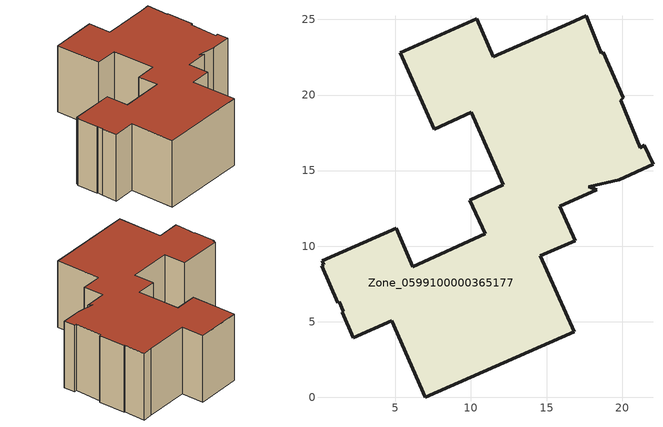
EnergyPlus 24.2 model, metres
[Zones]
Zone_0599100000365177
 floor ground (C_G): 1.29,6.31 1.19,6.26 0.11,8.7 0.27,8.77 0.17,9.02 5.04,11.18 6.15,8.65 10.94,10.81 9.92,13.04 12.15,14.06 10.04,18.85 7.57,17.74 5.31,22.79 10.37,25.03 11.49,22.52 16.53,24.74 17.62,25.25 18.63,22.78 18.75,22.83 20.09,19.81 19.91,19.67 21.2,16.51 21.48,16.68 22.05,15.4 19.8,14.4 17.79,13.92 18.32,13.74 15.87,12.66 16.89,10.37 14.59,9.37 16.85,4.34 6.98,0 4.75,5.05 2.23,3.94 1.48,5.62 1.55,5.7 z0
 wall outside (C_F): 14.59,9.37 16.89,10.37 15.87,12.66 18.32,13.74 17.79,13.92 19.8,14.4 22.05,15.4 21.48,16.68 21.2,16.51 19.91,19.67 20.09,19.81 18.75,22.83 18.63,22.78 17.62,25.25 16.53,24.74 11.49,22.52 10.37,25.03 5.31,22.79 7.57,17.74 10.04,18.85 12.15,14.06 9.92,13.04 10.94,10.81 6.15,8.65 5.04,11.18 0.17,9.02 0.27,8.77 0.11,8.7 1.19,6.26 1.29,6.31 1.55,5.7 1.48,5.62 2.23,3.94 4.75,5.05 6.98,0 16.85,4.34 14.59,9.37 z0:8.42
 roof outside (C_R): 1.19,6.26 1.29,6.31 1.55,5.7 1.48,5.62 2.23,3.94 4.75,5.05 6.98,0 16.85,4.34 14.59,9.37 16.89,10.37 15.87,12.66 18.32,13.74 17.79,13.92 19.8,14.4 22.05,15.4 21.48,16.68 21.2,16.51 19.91,19.67 20.09,19.81 18.75,22.83 18.63,22.78 17.62,25.25 16.53,24.74 11.49,22.52 10.37,25.03 5.31,22.79 7.57,17.74 10.04,18.85 12.15,14.06 9.92,13.04 10.94,10.81 6.15,8.65 5.04,11.18 0.17,9.02 0.27,8.77 0.11,8.7 z8.42
[BUILDING]
Pand.0599100000365177: North Axis=0; Terrain=City; Loads Convergence Tolerance Value=0.04; Temperature Convergence Tolerance Value=0.4; Solar Distribution=FullExterior; Maximum Number of Warmup Days=25; Minimum Number of Warmup Days=1
[Site:Location]
Rotterdam.The.Hague.AP_ZH_NLD Design_Conditions: Latitude=51.96; Longitude=4.45; Time Zone=1; Elevation=-4.5
[SITE:GROUNDTEMPERATURE:BUILDINGSURFACE]
18, 18, 18, 18, 18, 18, 18, 18, 18, 18, 18, 18
[MATERIAL] Thermal Absorptance=0.9; Solar Absorptance=0.7; Visible Absorptance=0.7
Name | Roughness | Thickness | Conductivity | Density | Specific Heat
G.D.1992-2005 | MediumSmooth | 0.15 | 0.06 | 540 | 1210
F.D.1992-2005 | Rough | 0.3 | 0.12 | 1920 | 840
R.D.1992-2005 | MediumRough | 0.2 | 0.08 | 1500 | 1000
[CONSTRUCTION]
C_G: G.D.1992-2005
C_F: F.D.1992-2005
C_R: R.D.1992-2005
[ZONE]
Zone_0599100000365177: Type=1; Multiplier=1; Ceiling Height=Autocalculate; Volume=Autocalculate; Floor Area=autocalculate; Part of Total Floor Area=Yes
[ZONEINFILTRATION:DESIGNFLOWRATE]
Infil_Zone_0599100000365177: Zone or ZoneList or Space or SpaceList=Zone_0599100000365177; Schedule=AlwaysOn; Design Flow Rate Calculation Method=Flow/Area; Flow Rate per Floor Area=0.0021; Constant Term Coefficient=1; Temperature Term Coefficient=0; Velocity Term Coefficient=0; Velocity Squared Term Coefficient=0
[HVACTEMPLATE:ZONE:IDEALLOADSAIRSYSTEM]
Zone_0599100000365177: Maximum Heating Supply Air Temperature=50; Minimum Cooling Supply Air Temperature=13; Maximum Heating Supply Air Humidity Ratio=0.0156; Minimum Cooling Supply Air Humidity Ratio=0.0077; Heating Limit=NoLimit; Cooling Limit=NoLimit; Dehumidification Control Type=ConstantSensibleHeatRatio; Cooling Sensible Heat Ratio=0.7; Dehumidification Setpoint=60; Humidification Control Type=None; Humidification Setpoint=30; Outdoor Air Method=None; Outdoor Air Flow Rate per Person=0.00944; Outdoor Air Flow Rate per Zone Floor Area=0; Outdoor Air Flow Rate per Zone=0; Demand Controlled Ventilation Type=None; Outdoor Air Economizer Type=NoEconomizer; Heat Recovery Type=None; Sensible Heat Recovery Effectiveness=0.7; Latent Heat Recovery Effectiveness=0.65
[ZONECONTROL:THERMOSTAT]
ThermostatControl_Zone_0599100000365177: Zone or ZoneList=Zone_0599100000365177; Control Type Schedule=DualSetpointControlType; Control 1=Thermostat_Zone_0599100000365177; Temperature Difference Between Cutout And Setpoint=0
[THERMOSTATSETPOINT:DUALSETPOINT]
Thermostat_Zone_0599100000365177: Heating Setpoint Temperature Schedule=HeatingSetpoint_Zone_0599100000365177; Cooling Setpoint Temperature Schedule=CoolingSetpoint_Zone_0599100000365177
[SCHEDULE:COMPACT]
HeatingSetpoint_Zone_0599100000365177: Through: 12/31, For: AllDays, Until: 24:00, 21
CoolingSetpoint_Zone_0599100000365177: Through: 12/31, For: AllDays, Until: 24:00, 24
DualSetpointControlType: Through: 12/31, For: AllDays, Until: 24:00, 4
AlwaysOn: Through: 12/31, For: AllDays, Until: 24:00, 1
